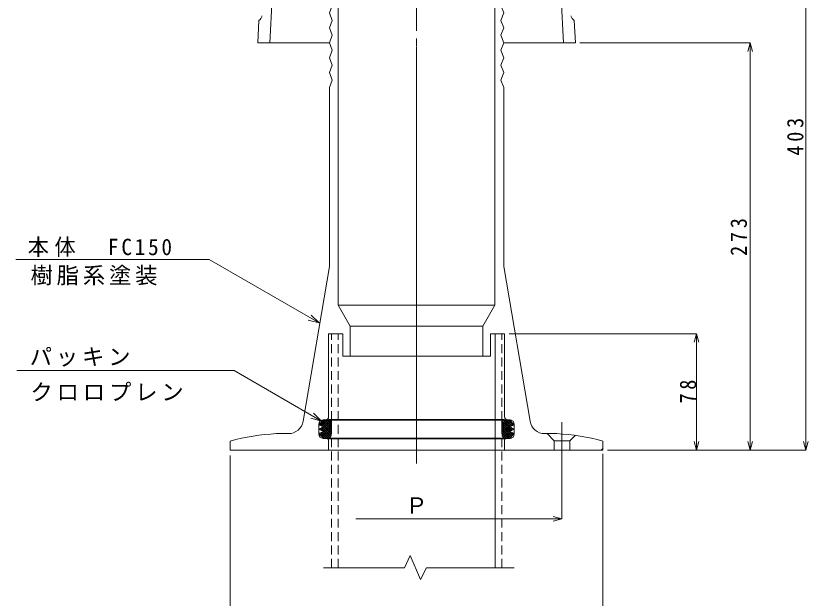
# Model space of a CAD drawing. Units: millimetres on the paper, scale 1:5. Extents: x -70 to 72, y -119 to 130.
# Drawn here: x -57.2 to 49.1, y -32.9 to 45.1 of the extents above; entities that cross this region are included whole.
import ezdxf
from ezdxf.enums import TextEntityAlignment as Align

# ---------------------------------------------------------------- set-up
doc = ezdxf.new("R2010")
doc.units = ezdxf.units.MM
doc.linetypes.add('CHAIN1', pattern=[8, 5, -1, 1, -1])
doc.linetypes.add('DASHED1', pattern=[1.8, 1.2, -0.6])
doc.layers.add('0-4_その他', color=7, linetype='Continuous', lineweight=18)
doc.styles.add('ＭＳ ゴシック', font='')
doc.styles.get('ＭＳ ゴシック').set_extended_font_data('MS Gothic')

msp = doc.modelspace()

# ---------------------------------------------------------------- linework, layer by layer
at = {"layer": '0-4_その他', "linetype": 'CHAIN1', "lineweight": 9}
for p, q in [((-3.424, 80.108), (-3.424, -15.011)), ((16.076, -9.34), (16.076, -14.22))]:
    msp.add_line(p, q, dxfattribs=at)
at = {"layer": '0-4_その他'}
for p, q in [((-21.764, 67.362), (-23.124, 41.52)), ((14.916, 67.362), (16.276, 41.52)), ((48.79, -13.08), (48.79, 67.52)), ((-13.924, 6.32), (-13.924, 64.72)), ((7.076, 6.32), (7.076, 64.72)), ((-24.726, 41.52), (-24.568, 44.52)), ((17.878, 41.52), (17.72, 44.52)), ((-24.726, 41.52), (-15.124, 41.52)), ((8.276, 41.52), (17.878, 41.52)), ((18.478, 41.52), (41.329, 41.52)), ((41.329, -13.08), (41.329, 41.52)), ((-3.424, 41.018), (-3.424, -14.799)), ((-15.124, 11.52), (-18.642, -9.214)), ((8.276, 11.52), (11.793, -9.214)), ((7.076, 6.32), (-13.924, 6.32)), ((-13.924, 6.32), (-12.324, 3.52)), ((7.076, 6.32), (5.476, 3.52)), ((-12.324, -0.48), (-12.324, 3.52)), ((-13.324, 2.52), (-15.224, 2.52)), ((-15.224, -8.61), (-15.224, 2.52)), ((-13.324, -0.48), (-13.324, 2.52)), ((6.476, -0.48), (6.476, 2.52)), ((6.476, 2.52), (8.376, 2.52)), ((7.106, 2.52), (7.106, -28.885)), ((8.376, -8.61), (8.376, 2.52)), ((8.976, 2.52), (34.122, 2.52)), ((34.122, 2.52), (34.122, -13.08)), ((6.476, -0.48), (-13.324, -0.48)), ((-15.924, -9.08), (-16.524, -9.68)), ((-14.898, -11.003), (-16.373, -9.528)), ((-16.368, -9.758), (-15.69, -9.08)), ((-15.124, -10.494), (-16.231, -9.387)), ((-16.202, -10.441), (-15.124, -9.363)), ((-16.179, -9.852), (-15.407, -9.08)), ((9.302, -9.08), (-16.151, -9.08)), ((-15.124, -10.211), (-16.09, -9.246)), ((-15.991, -9.947), (-15.124, -9.08)), ((-15.97, -9.037), (-15.593, -9.008)), ((-15.124, -9.928), (-15.948, -9.104)), ((-15.124, -9.646), (-15.69, -9.08)), ((-15.124, -9.363), (-15.407, -9.08)), ((8.376, -8.98), (-15.224, -8.98)), ((-15.124, -10.88), (-14.96, -9.08)), ((-15.124, -9.08), (-15.124, -10.88)), ((-15.001, -9.522), (-14.861, -9.383)), ((-14.866, -9.62), (-14.998, -9.489)), ((-14.972, -9.211), (-14.854, -9.093)), ((-14.854, -9.08), (-14.9, -11.089)), ((8.006, -9.08), (8.052, -11.089)), ((8.124, -9.211), (8.006, -9.093)), ((8.153, -9.522), (8.013, -9.383)), ((8.018, -9.62), (8.15, -9.489)), ((8.05, -11.003), (9.524, -9.528)), ((8.276, -10.88), (8.112, -9.08)), ((9.143, -9.947), (8.276, -9.08)), ((8.276, -9.363), (8.559, -9.08)), ((8.276, -9.646), (8.842, -9.08)), ((8.276, -9.08), (8.276, -10.88)), ((8.276, -9.928), (9.1, -9.104)), ((8.276, -10.211), (9.242, -9.246)), ((9.354, -10.441), (8.276, -9.363)), ((8.276, -10.494), (9.383, -9.387)), ((9.331, -9.852), (8.559, -9.08)), ((9.122, -9.037), (8.745, -9.008)), ((9.52, -9.758), (8.842, -9.08)), ((9.076, -9.08), (9.676, -9.68)), ((16.076, -9.34), (16.076, -15.32)), ((-16.524, -10.924), (-16.524, -9.636)), ((-15.924, -9.98), (-16.524, -9.68)), ((-16.484, -9.7), (-16.514, -9.67)), ((-16.415, -10.334), (-16.488, -10.262)), ((-16.391, -10.347), (-16.124, -10.08)), ((-16.3, -11.104), (-15.124, -9.928)), ((-15.083, -11.384), (-16.299, -10.168)), ((-16.158, -11.246), (-15.124, -10.211)), ((-14.923, -11.261), (-16.111, -10.073)), ((-16.017, -11.387), (-15.124, -10.494)), ((-16.014, -10.535), (-15.124, -9.646)), ((-15.827, -11.48), (-14.888, -10.54)), ((-14.892, -10.726), (-15.092, -10.526)), ((-15.085, -10.456), (-14.881, -10.251)), ((-14.885, -10.45), (-15.068, -10.267)), ((-15.057, -10.144), (-14.874, -9.962)), ((-14.879, -10.173), (-15.045, -10.008)), ((-15.029, -9.833), (-14.868, -9.672)), ((-14.873, -9.897), (-15.021, -9.748)), ((8.181, -9.833), (8.02, -9.672)), ((8.025, -9.897), (8.173, -9.748)), ((8.209, -10.144), (8.026, -9.962)), ((8.031, -10.173), (8.197, -10.008)), ((8.237, -10.456), (8.033, -10.251)), ((8.037, -10.45), (8.22, -10.267)), ((8.979, -11.48), (8.039, -10.54)), ((8.044, -10.726), (8.244, -10.526)), ((8.075, -11.261), (9.263, -10.073)), ((8.234, -11.384), (9.451, -10.168)), ((9.165, -10.535), (8.276, -9.646)), ((9.452, -11.104), (8.276, -9.928)), ((9.31, -11.246), (8.276, -10.211)), ((9.169, -11.387), (8.276, -10.494)), ((9.076, -9.98), (9.676, -9.68)), ((9.543, -10.347), (9.276, -10.08)), ((9.567, -10.334), (9.64, -10.262)), ((9.636, -9.7), (9.666, -9.67)), ((9.676, -10.924), (9.676, -9.636)), ((-22.223, -10.88), (-20.613, -10.88)), ((-15.835, -11.48), (-16.465, -10.85)), ((-16.441, -10.963), (-16.193, -10.714)), ((-15.552, -11.48), (-16.276, -10.756)), ((9.302, -11.48), (-16.151, -11.48)), ((-15.279, -11.471), (-16.088, -10.662)), ((-15.97, -11.523), (-15.409, -11.566)), ((-15.544, -11.48), (-14.894, -10.83)), ((-15.231, -11.45), (-14.901, -11.119)), ((8.376, -11.58), (-15.224, -11.58)), ((8.696, -11.48), (8.046, -10.83)), ((8.383, -11.45), (8.053, -11.119)), ((8.431, -11.471), (9.24, -10.662)), ((9.122, -11.523), (8.561, -11.566)), ((8.704, -11.48), (9.428, -10.756)), ((8.987, -11.48), (9.617, -10.85)), ((9.593, -10.963), (9.345, -10.714)), ((15.375, -10.88), (13.765, -10.88)), ((15.026, -11.83), (14.076, -10.88)), ((17.126, -11.83), (17.838, -11.118)), ((-28.424, -13.08), (-28.424, -11.88)), ((-15.224, -13.08), (-15.224, -11.765)), ((8.376, -13.08), (8.376, -11.765)), ((15.026, -13.08), (15.026, -11.83)), ((17.126, -11.83), (15.026, -11.83)), ((17.126, -13.08), (17.126, -11.83)), ((21.576, -13.08), (21.576, -11.88)), ((21.576, -13.08), (-28.424, -13.08)), ((-28.424, -13.814), (-28.424, -39.994)), ((21.356, -13.08), (21.576, -12.86)), ((21.576, -13.589), (21.576, -39.994)), ((22.176, -13.08), (48.79, -13.08)), ((16.076, -15.32), (16.076, -22.305)), ((16.076, -22.305), (-11.564, -22.305))]:
    msp.add_line(p, q, dxfattribs=at)
at = {"layer": '0-4_その他', "lineweight": 9}
for p, q in [((-15.124, 35.52), (-15.124, 11.52)), ((8.276, 11.52), (8.276, 35.52)), ((-31.239, 12.474), (-57.175, 12.474)), ((-16.494, 3.962), (-31.239, 12.474)), ((-16.494, 3.962), (-17.943, 4.35)), ((-16.494, 3.962), (-17.555, 5.022)), ((-27.877, -2.436), (-57.051, -2.436)), ((-16.172, -9.194), (-27.877, -2.436)), ((-16.172, -9.194), (-17.232, -8.133)), ((-16.172, -9.194), (-17.62, -8.806))]:
    msp.add_line(p, q, dxfattribs=at)
at = {"layer": '0-4_その他', "linetype": 'DASHED1', "lineweight": 9}
for p, q in [((-14.854, -28.885), (-14.854, 2.52)), ((-13.954, -28.885), (-13.954, 2.52)), ((7.106, -28.885), (7.106, 2.52)), ((8.006, -28.885), (8.006, 2.52))]:
    msp.add_line(p, q, dxfattribs=at)
at = {"layer": '0-4_その他'}
for points in [[(-15.124, 59.52), (-14.724, 58.52), (-15.124, 57.52), (-14.724, 56.52), (-15.124, 55.52), (-14.724, 54.52), (-15.124, 53.52), (-14.724, 52.52), (-15.124, 51.52), (-14.724, 50.52), (-15.124, 49.52), (-14.724, 48.52), (-15.124, 47.52), (-14.724, 46.52), (-15.124, 45.52), (-14.724, 44.52), (-15.124, 43.52), (-14.724, 42.52), (-15.124, 41.52), (-14.724, 40.52), (-15.124, 39.52), (-14.724, 38.52), (-15.124, 37.52)], [(8.276, 59.52), (7.876, 58.52), (8.276, 57.52), (7.876, 56.52), (8.276, 55.52), (7.876, 54.52), (8.276, 53.52), (7.876, 52.52), (8.276, 51.52), (7.876, 50.52), (8.276, 49.52), (7.876, 48.52), (8.276, 47.52), (7.876, 46.52), (8.276, 45.52), (7.876, 44.52), (8.276, 43.52), (7.876, 42.52), (8.276, 41.52), (7.876, 40.52), (8.276, 39.52), (7.876, 38.52), (8.276, 37.52)], [(41.64, 40.361), (41.329, 41.52), (41.019, 40.361)], [(-15.124, 37.52), (-14.724, 36.52), (-15.124, 35.52)], [(8.276, 37.52), (7.876, 36.52), (8.276, 35.52)], [(5.476, -0.48), (5.476, 3.52), (-12.324, 3.52)], [(34.432, 1.361), (34.122, 2.52), (33.811, 1.361)], [(-15.924, -9.98), (-16.524, -10.28), (-15.924, -10.58), (-16.524, -10.88), (-15.924, -11.48)], [(9.076, -9.98), (9.676, -10.28), (9.076, -10.58), (9.676, -10.88), (9.076, -11.48)], [(33.811, -11.921), (34.122, -13.08), (34.432, -11.921)], [(41.019, -11.921), (41.329, -13.08), (41.64, -11.921)], [(48.48, -11.921), (48.79, -13.08), (49.101, -11.921)], [(14.917, -22.615), (16.076, -22.305), (14.917, -21.994)], [(9.676, -28.885), (-2.104, -28.885), (-2.904, -30.445), (-4.284, -27.225), (-5.064, -28.885), (-15.904, -28.885)]]:
    msp.add_lwpolyline(points, dxfattribs=at)
for centre, radius, start, end in [((-25.281, 45.485), 1.2, 306.45817, 342.68828), ((18.433, 45.485), 1.2, 197.31172, 233.54183), ((-20.613, -8.88), 2, 270, 350.37184), ((-15.924, -9.636), 0.6, 94.39871, 180), ((-15.624, -8.61), 0.4, 274.39871, 360), ((8.776, -8.61), 0.4, 180, 265.60129), ((9.076, -9.636), 0.6, 0, 85.60129), ((13.765, -8.88), 2, 189.62816, 270), ((-20.574, -40.835), 30, 93.15193, 105.16994), ((-15.924, -10.924), 0.6, 180, 265.60129), ((-15.424, -11.765), 0.2, 0, 85.60129), ((-15.3, -11.08), 0.4, 270, 358.68656), ((8.452, -11.08), 0.4, 181.31344, 270), ((8.576, -11.765), 0.2, 94.39871, 180), ((9.076, -10.924), 0.6, 274.39871, 0), ((13.725, -40.835), 30, 74.83006, 86.84807)]:
    msp.add_arc(centre, radius, start, end, dxfattribs=at)

# ---------------------------------------------------------------- texts
at = {"layer": '0-4_その他', "style": 'ＭＳ ゴシック'}
msp.add_text('Ｐ', height=2.199, dxfattribs=at).set_placement((-4.938, -22.269), align=Align.BOTTOM_LEFT)
at = {"layer": '0-4_その他', "char_height": 2.199, "attachment_point": 7, "rotation": 90, "style": 'ＭＳ ゴシック'}
for s, insert in [('\\T1.38;\\W0.9;403', (48.488, 26.396)), ('\\T1.38;\\W0.9;273', (40.913, 12.953)), ('\\T1.36;\\W0.9;78', (34.104, -6.824))]:
    msp.add_mtext(s, dxfattribs=dict(at, insert=insert))
at = {"layer": '0-4_その他', "char_height": 2.199, "attachment_point": 7, "style": 'ＭＳ ゴシック'}
for s, insert in [('\\T1.26;\\W0.95;本体\u3000FC150', (-55.582, 12.809)), ('\\T1.17;樹脂系塗装', (-55.21, 8.991)), ('\\T1.17;パッキン', (-55.32, -1.897)), ('\\T1.17;クロロプレン', (-55.215, -6.535))]:
    msp.add_mtext(s, dxfattribs=dict(at, insert=insert))

doc.saveas('drawing.dxf')
